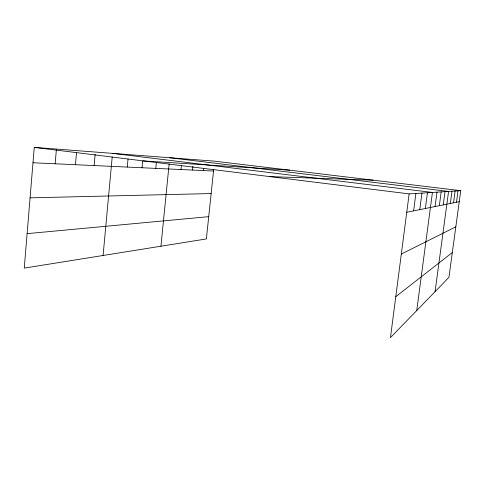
<?xml version="1.0" encoding="UTF-8"?>
<svg xmlns="http://www.w3.org/2000/svg" width="485" height="485" viewBox="0 0 485 485"><rect width="100%" height="100%" fill="white"/><g stroke="black" fill="none" stroke-linecap="round" stroke-linejoin="round"><path stroke-width="0.73" d="M460.75 190.672L409.146 193.891L390.461 337.615L448.928 277.39L460.75 190.672L214.57 161.159L34.259 147.385L24.25 268.108L206.374 238.941L213.679 169.617M55.157 163.778L56.351 149.81M75.46 164.712L76.509 152.848M94.126 165.561L95.145 154.303M103.081 255.486L112.211 156.97M127.27 167.083L128.04 158.995M142.056 167.755L142.711 160.978M155.812 168.386L156.382 162.572M160.935 246.216L169.168 163.73M180.99 169.538L181.432 165.197M192.539 170.065L192.927 166.313M203.367 170.562L203.591 168.38M413.608 210.872L415.881 193.473M419.774 209.629L421.95 193.091M425.357 208.508L427.443 192.751M416.742 310.539L432.438 192.436L112.544 153.363M435.075 206.549L436.997 192.151M439.331 205.688L441.18 191.89M443.248 204.9L445.03 191.654M435.069 291.667L448.583 191.429L169.762 157.74M450.316 203.482L451.971 191.217M453.511 202.833L455.112 191.023M456.482 202.239L458.028 190.841M395.784 296.681L452.311 252.564M401.325 254.061L455.821 226.822M406.757 212.254L459.246 201.681M27.105 233.655L208.72 216.656M30.076 197.838L211.157 193.563M269.812 176.607L373.214 180.177M32.986 162.766L213.533 171.023M143.293 160.911L289.751 170.174M34.259 147.385L409.146 193.891"/></g></svg>
